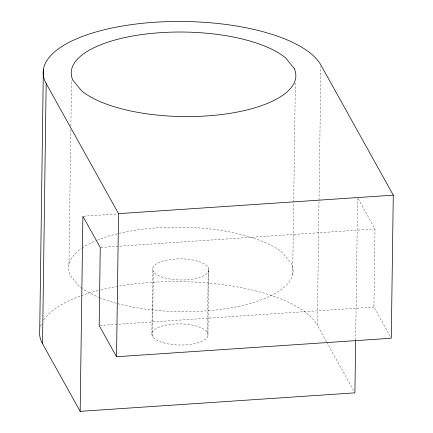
<?xml version="1.0" encoding="UTF-8"?>
<svg xmlns="http://www.w3.org/2000/svg" width="433" height="433" viewBox="0 0 433 433"><rect width="100%" height="100%" fill="white"/><g stroke="black" fill="none" stroke-linecap="round" stroke-linejoin="round"><path stroke-width="0.32" stroke-dasharray="2.17 1.62" d="M68.955 264.287L70.839 129.261M70.888 125.884L71.532 79.981M151.869 333.545L152.779 268.509M152.432 336.306L153.342 271.269M207.38 332.604L208.289 267.567M207.943 335.364A28.08 10.565 0.8 0 0 167.203 324.88A28.08 10.565 0.8 0 0 164.572 343.12A28.08 10.565 0.8 0 0 207.943 335.364L208.852 270.327A28.08 10.565 0.8 0 0 168.112 259.843A28.08 10.565 0.8 0 0 165.482 278.083A28.08 10.565 0.8 0 0 208.852 270.327M292.676 274.549L293.671 202.985M293.682 202.314L295.349 82.817M326.439 341.68L317.281 325.21L319.013 200.88M319.024 200.203L320.891 66.417M355.645 340.197L357.626 198.422M390.295 336.473L373.912 307.019L375 228.97L357.636 197.751M83.564 216.197L117.229 213.929M100.927 247.416L375 228.97M99.839 325.464L373.912 307.019M326.769 342.27L353.929 391.096M40.561 326.347A140.4 52.821 0.8 0 1 42.061 322.785M43.809 319.863A140.4 52.821 0.8 0 1 100.267 289.996M100.916 289.834A140.4 52.821 0.8 0 1 317.281 325.21M117.96 303.69A112.32 42.255 0.8 0 0 241.836 305.628A112.32 42.255 0.8 0 0 291.469 263.513L282.722 252.877A112.32 42.255 0.8 0 0 96.353 240.548M116.158 303.197A112.32 42.255 0.8 0 1 100.364 297.942M99.763 297.704A112.32 42.255 0.8 0 1 82.703 288.811M82.194 288.459A112.32 42.255 0.8 0 1 78.903 285.959L70.157 275.323A112.32 42.255 0.8 0 1 81.604 248.423M82.162 248.039A112.32 42.255 0.8 0 1 95.747 240.808"/><path stroke-width="0.65" d="M43.354 69.773L39.722 329.914A140.4 52.821 0.8 0 0 42.531 343.699L80.165 411.35L354.908 392.861L355.634 340.874M42.531 343.699L46.169 83.553A140.4 52.821 0.8 0 1 154.592 22.272A140.4 52.821 0.8 0 1 320.913 65.064L393.278 195.159L391.28 338.238L116.537 356.732L99.168 325.508L100.256 247.465L82.887 216.24L80.165 411.35M116.537 356.732L118.534 213.653L46.169 83.553M118.534 213.653L393.278 195.159M294.191 68.403L285.45 57.768A112.32 42.255 0.8 0 0 150.04 33.568A112.32 42.255 0.8 0 0 72.885 80.213L81.631 90.849A112.32 42.255 0.8 0 0 217.036 115.048A112.32 42.255 0.8 0 0 294.191 68.403"/></g></svg>
